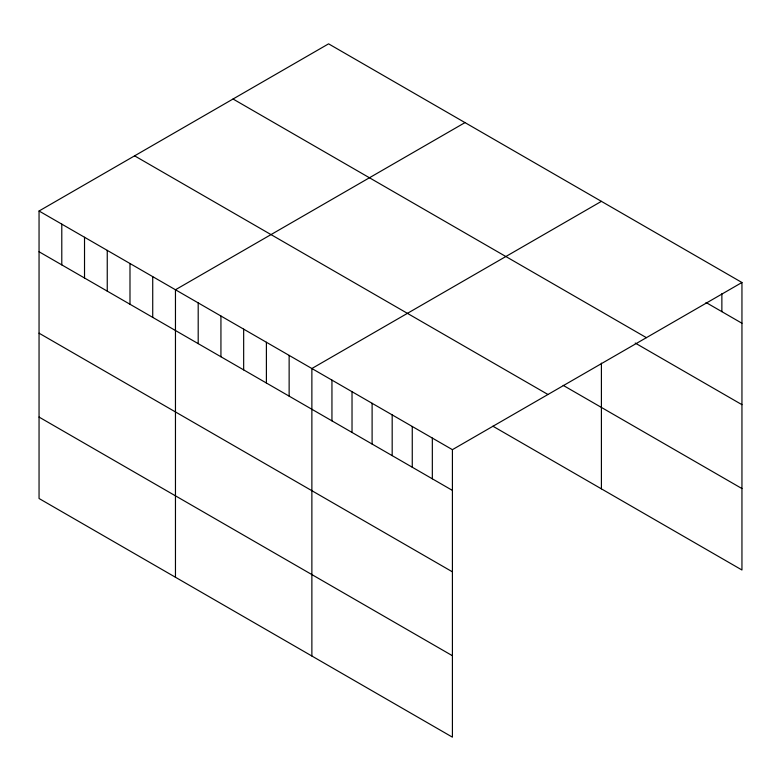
<?xml version="1.0" encoding="UTF-8"?>
<svg xmlns="http://www.w3.org/2000/svg" width="781" height="781" viewBox="0 0 781 781"><rect width="100%" height="100%" fill="white"/><g stroke="black" fill="none" stroke-linecap="round" stroke-linejoin="round"><path stroke-width="1.17" d="M39.05 211.007L452.414 449.661L452.414 737.157L39.05 498.503L39.05 211.007L328.586 43.843L741.95 282.497L741.95 569.993L492.899 426.201M464.998 122.597L175.461 289.761L175.461 577.257M601.409 201.352L311.873 368.515L311.873 656.011M452.414 449.661L741.95 282.497M706.024 302.501L741.95 323.246M233.041 99.011L646.404 337.665M635.217 343.054L741.95 404.675M563.169 385.355L741.95 488.564M134.596 155.839L547.959 394.493M39.05 251.755L452.414 490.409M39.05 333.184L452.414 571.838M39.05 417.074L452.414 655.728M721.869 293.676L721.869 311.658M601.409 363.145L601.409 488.847M432.332 438.073L432.332 478.821M412.261 426.475L412.261 467.223M392.179 414.887L392.179 455.635M372.107 403.289L372.107 444.047M352.026 391.701L352.026 432.449M331.945 380.113L331.945 420.861M289.136 355.394L289.136 396.143M266.399 342.263L266.399 383.012M243.662 329.143L243.662 369.891M220.935 316.012L220.935 356.761M198.198 302.891L198.198 343.64M152.725 276.64L152.725 317.389M129.988 263.509L129.988 304.258M107.251 250.379L107.251 291.137M84.524 237.258L84.524 278.007M61.787 224.127L61.787 264.886"/></g></svg>
